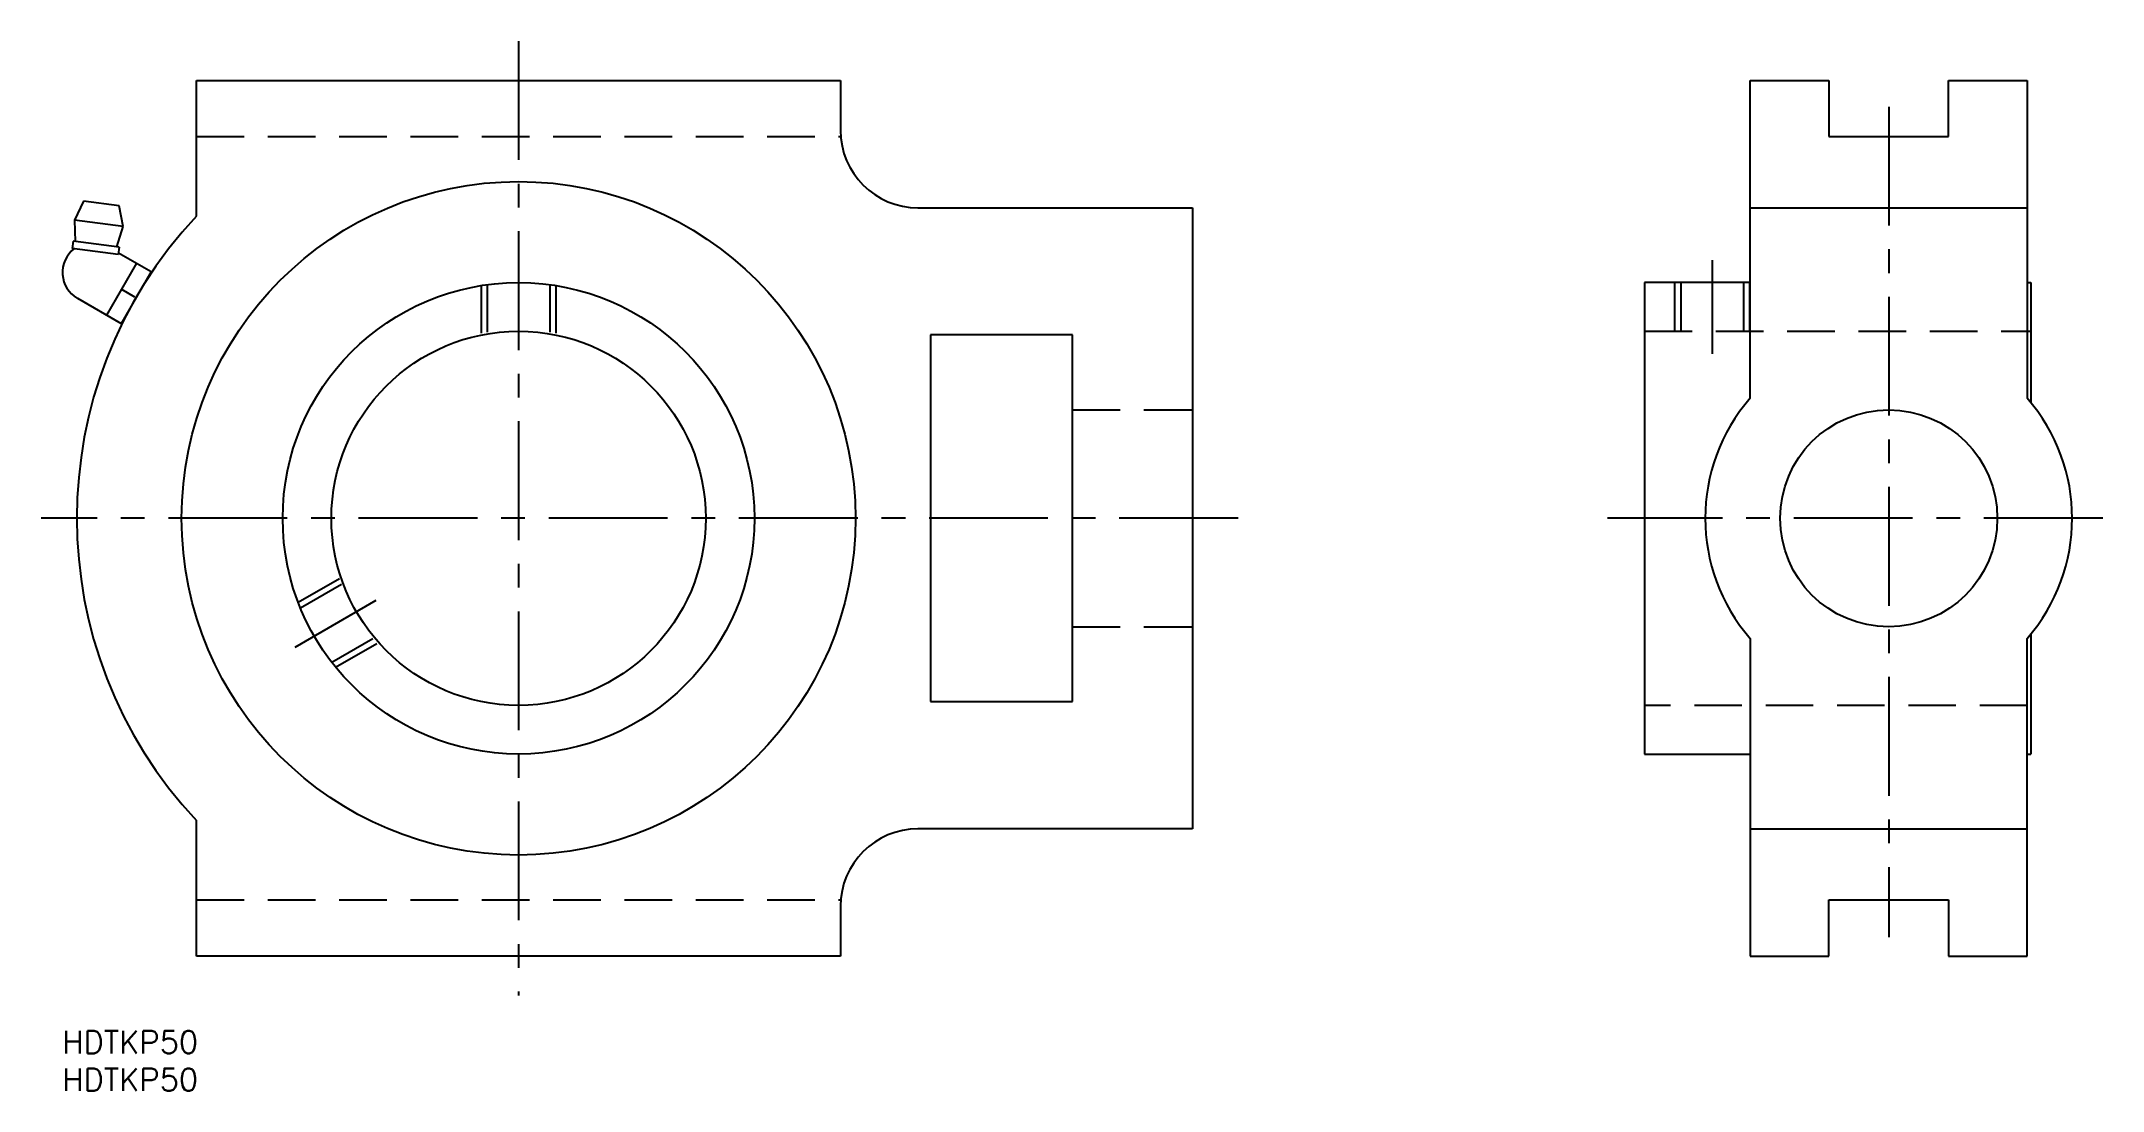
# Model space of a CAD drawing. Extents: x -3 to 273, y -8 to 132.
import ezdxf

# ---------------------------------------------------------------- set-up
doc = ezdxf.new("R2010")
doc.units = 0
doc.header["$LTSCALE"] = 0.5
doc.linetypes.add('CENTER', pattern=[50.8, 31.75, -6.35, 6.35, -6.35])
doc.linetypes.add('DASHED', pattern=[19.05, 12.7, -6.35])
for name, color, linetype in [('MSM_CENTER', 1, 'CENTER'), ('MSM_CONTINUOUS', 7, 'CONTINUOUS'), ('MSM_DASHED', 4, 'DASHED'), ('MSM_PART_NUMBER', 7, 'CONTINUOUS')]:
    doc.layers.add(name, color=color, linetype=linetype)
doc.styles.get("Standard").update_dxf_attribs({"font": 'txt.shx', "height": 1, "bigfont": 'bigfont.shx'})

# ---------------------------------------------------------------- blocks, each defined once
blk = doc.blocks.new('*U2')
at = {"layer": 'MSM_PART_NUMBER'}
blk.add_text('HDTKP50', height=3, dxfattribs=at).set_placement((0, -3))
blk = doc.blocks.new('*U3')
at = {"layer": 'MSM_PART_NUMBER'}
blk.add_text('HDTKP50', height=3, dxfattribs=at).set_placement((0, -8))

msp = doc.modelspace()

# ---------------------------------------------------------------- linework, layer by layer
at = {"layer": 'MSM_CENTER'}
for p, q in [((60.92, 132.26), (60.92, 4.74)), ((243.92, 123.5), (243.92, 12.51)), ((220.32, 103), (220.32, 90.5)), ((157.03, 68.5), (-2.83, 68.5)), ((272.51, 68.5), (206.34, 68.5)), ((41.87, 57.5), (31.05, 51.25))]:
    msp.add_line(p, q, dxfattribs=at)
at = {"layer": 'MSM_CONTINUOUS'}
for p, q in [((17.92, 108.9), (17.92, 127)), ((17.92, 127), (103.92, 127)), ((103.92, 127), (103.92, 120.35)), ((225.42, 84.56), (225.42, 127)), ((225.42, 127), (235.92, 127)), ((235.92, 127), (235.92, 119.5)), ((251.92, 119.5), (251.92, 127)), ((251.92, 127), (262.42, 127)), ((262.42, 127), (262.42, 84.56)), ((235.92, 119.5), (251.92, 119.5)), ((2.83, 110.9), (1.59, 108.34)), ((7.59, 110.27), (2.83, 110.9)), ((8.13, 107.48), (7.59, 110.27)), ((8.13, 107.48), (1.59, 108.34)), ((1.59, 108.34), (1.72, 105.5)), ((7.27, 104.77), (8.13, 107.48)), ((114.27, 110), (150.92, 110)), ((150.92, 110), (150.92, 27)), ((225.42, 110), (262.42, 110)), ((1.42, 105.54), (1.29, 104.55)), ((7.57, 104.73), (1.42, 105.54)), ((7.57, 104.73), (7.44, 103.74)), ((7.44, 103.74), (1.29, 104.55)), ((9.9, 102.58), (5.9, 95.65)), ((7.47, 103.98), (11.83, 101.46)), ((11.83, 101.46), (7.83, 94.54)), ((225.42, 100), (211.32, 100)), ((211.32, 100), (211.32, 37)), ((262.42, 100), (262.92, 100)), ((262.92, 100), (262.92, 83.97)), ((2, 97.9), (7.83, 94.54)), ((7.9, 99.11), (9.63, 98.11)), ((134.92, 93), (115.92, 93)), ((115.92, 93), (115.92, 44)), ((134.92, 44), (134.92, 93)), ((225.42, 52.44), (225.42, 10)), ((262.42, 10), (262.42, 52.44)), ((262.92, 53.03), (262.92, 37)), ((115.92, 44), (134.92, 44)), ((211.32, 37), (225.42, 37)), ((262.42, 37), (262.92, 37)), ((17.92, 10), (17.92, 28.1)), ((150.92, 27), (114.27, 27)), ((225.42, 27), (262.42, 27)), ((103.92, 16.65), (103.92, 10)), ((235.92, 10), (235.92, 17.5)), ((235.92, 17.5), (251.92, 17.5)), ((251.92, 17.5), (251.92, 10)), ((103.92, 10), (17.92, 10)), ((225.42, 10), (235.92, 10)), ((251.92, 10), (262.42, 10))]:
    msp.add_line(p, q, dxfattribs=at)
for centre, radius in [((60.92, 68.5), 45), ((60.92, 68.5), 31.5), ((60.92, 68.5), 25), ((243.92, 68.5), 14.5)]:
    msp.add_circle(centre, radius, dxfattribs=at)
for centre, radius, start, end in [((114.27, 120.35), 10.35, 180, 270), ((60.92, 68.5), 59, 136.787, 223.213), ((4, 101.36), 4, 128.073, 240.0002), ((243.92, 68.5), 24.5, 139.0343, 220.9657), ((243.92, 68.5), 24.5, 319.0343, 40.9657), ((114.27, 16.65), 10.35, 90, 180)]:
    msp.add_arc(centre, radius, start, end, dxfattribs=at)
at = {"layer": 'MSM_DASHED'}
for p, q in [((17.92, 119.5), (103.92, 119.5)), ((55.92, 99.6), (55.92, 92.99)), ((56.74, 99.72), (56.74, 93.15)), ((65.11, 99.72), (65.11, 93.15)), ((65.92, 99.6), (65.92, 92.99)), ((215.32, 100), (215.32, 93.5)), ((216.14, 100), (216.14, 93.5)), ((224.51, 100), (224.51, 93.5)), ((225.32, 100), (225.32, 93.5)), ((211.32, 93.5), (262.92, 93.5)), ((134.92, 83), (150.92, 83)), ((31.49, 57.28), (37.21, 60.58)), ((31.79, 56.52), (37.48, 59.8)), ((35.98, 49.26), (41.67, 52.55)), ((134.92, 54), (150.92, 54)), ((36.49, 48.62), (42.21, 51.92)), ((262.42, 43.5), (211.32, 43.5)), ((17.92, 17.5), (103.92, 17.5))]:
    msp.add_line(p, q, dxfattribs=at)

# ---------------------------------------------------------------- block references
at = {"layer": 'MSM_CONTINUOUS'}
for name in ['*U2', '*U3']:
    msp.add_blockref(name, (0, 0), dxfattribs=at)

doc.saveas('drawing.dxf')
